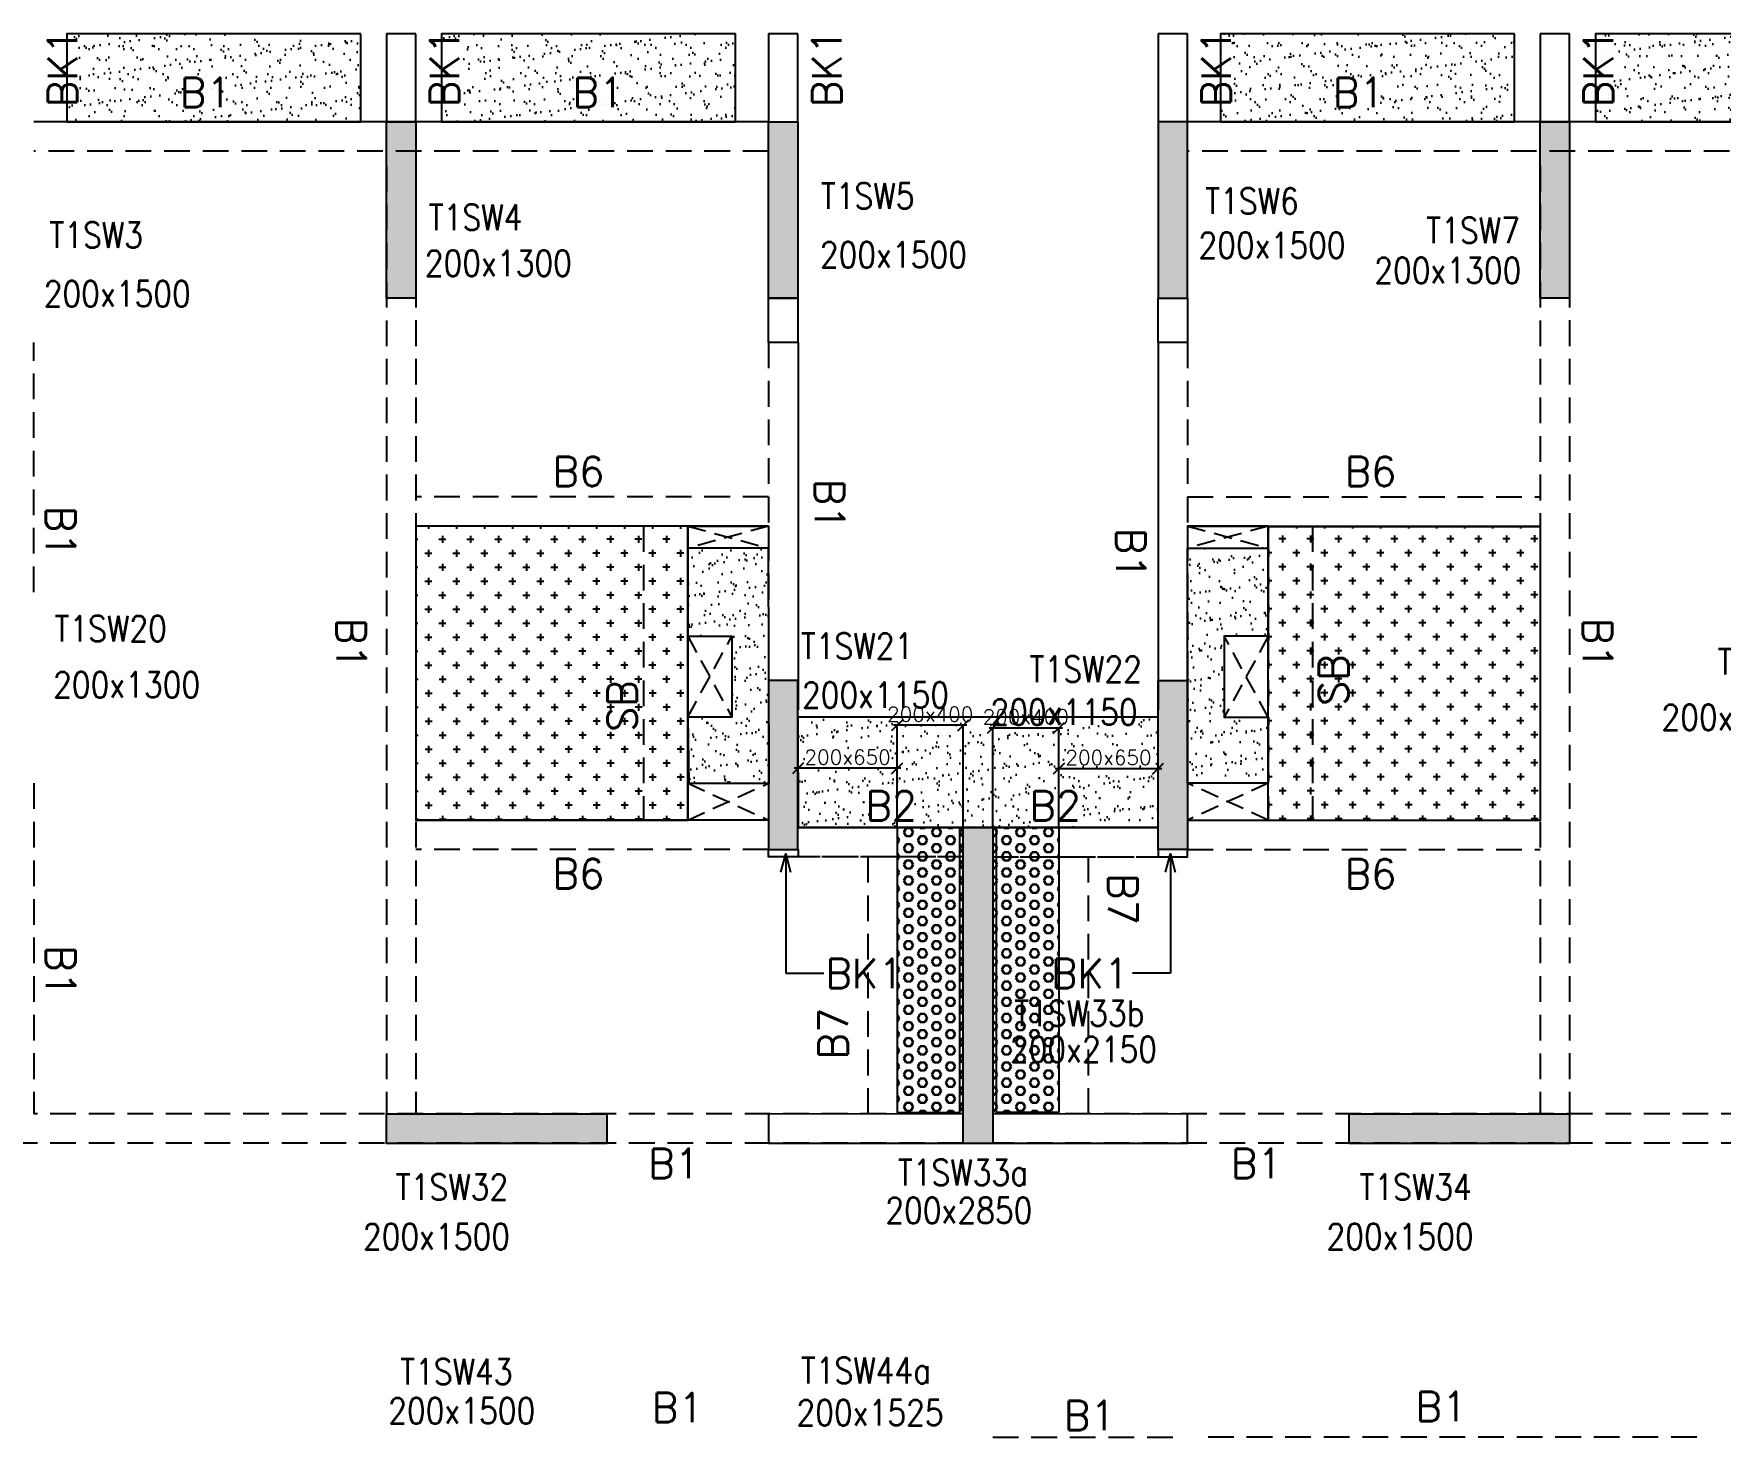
# Model space of a CAD drawing. Header units: millimetres. Extents: x 1078357 to 2594950, y -5122486 to -4636555.
# Drawn here: x 1934726 to 1946201, y -4662154 to -4652604 of the extents above; entities that cross this region are included whole.
import ezdxf

# ---------------------------------------------------------------- set-up
doc = ezdxf.new("R2010")
doc.units = ezdxf.units.MM
doc.header["$PDMODE"] = 35
for name, pattern in [('CONTINOUS', [0]), ('HIDDEN', [0.375, 0.25, -0.125]), ('New Retail block$0$CONTINOUS', [0])]:
    doc.linetypes.add(name, pattern=pattern)
doc.layers.get('0').update_dxf_attribs({"lineweight": 0})
doc.layers.get('Defpoints').update_dxf_attribs({"lineweight": 0})
for name, color, linetype, lineweight in [('A-_ANOTDIMA_D-', 6, 'Continuous', 13), ('COL. NO.', 30, 'Continuous', 25), ('COL. SIZE', 7, 'Continuous', 25), ('DIM', 9, 'Continuous', 25), ('HATCH', 8, 'Continuous', 30)]:
    doc.layers.add(name, color=color, linetype=linetype, lineweight=lineweight)
for name, color, linetype in [('B-200x325', 201, 'HIDDEN'), ('B-200x400', 44, 'HIDDEN'), ('DROP SLAB', 8, 'Continuous'), ('NON STR. RCC WALL', 6, 'Continuous'), ('S-BEAM', 3, 'HIDDEN'), ('S-BEAM NO.', 6, 'Continuous'), ('S-COLUMN', 1, 'Continuous'), ('S-CUTOUT', 8, 'HIDDEN'), ('S-SLAB-PROJECTION', 54, 'New Retail block$0$CONTINOUS'), ('SLAB FOLD', 8, 'Continuous')]:
    doc.layers.add(name, color=color, linetype=linetype)
doc.styles.add('Roman', font='romans')
doc.styles.add('ROMANS', font='romans.shx', dxfattribs={"width": 0.85})
doc.dimstyles.new('HARESH', dxfattribs={"dimtxt": 150, "dimasz": 75, "dimexe": 0, "dimexo": 0, "dimgap": 25, "dimtad": 1, "dimdec": 0, "dimdsep": 46, "dimtxsty": 'Roman', "dimblk": 'OBLIQUE', "dimcen": 225, "dimdle": 25, "dimclrd": 2, "dimclre": 2, "dimclrt": 7, "dimadec": 8, "dimazin": 1, "dimtfac": 1, "dimtdec": 0, "dimtmove": 0, "dimatfit": 0, "dimfxl": 1, "dimlwd": -1, "dimlwe": -1, "dimarcsym": 0})
pattern_1 = [(180, (1932026.365, -4471198.795), (-7e-15, -54.992613), [31.75, -63.5]), (300, (1932026.365, -4471198.795), (47.625, 27.496307), [31.75, -63.5]), (240, (1931994.615, -4471198.795), (47.625, -27.496307), [31.75, -63.5])]
pattern_2 = [(180.03079016, (-2432315.24, 14068521.8), (-95.1987999, -95.3011726), [47.625, -142.875]), (270.03079016, (-2432339.07, 14068545.6), (95.3011726, -95.1987999), [47.625, -142.875])]

# ---------------------------------------------------------------- blocks, each defined once
blk = doc.blocks.new('_Oblique')
at = {"color": 0, "linetype": 'ByBlock', "lineweight": -2}
blk.add_line((-0.5, -0.5), (0.5, 0.5), dxfattribs=at)
blk = doc.blocks.new('*D1335')
at = {"layer": 'Defpoints', "color": 0, "ltscale": 700, "transparency": 16777216}
for p in [(1940601, -4657309), (1940601, -4658004, 0), (1941051, -4658004, 0)]:
    blk.add_point(p, dxfattribs=at)
at = {"layer": 'DIM', "color": 2, "ltscale": 700, "transparency": 16777216}
for p, q in [((1941076, -4657309), (1940576, -4657309)), ((1940601, -4658004), (1940601, -4657309)), ((1941051, -4658004), (1941051, -4657309))]:
    blk.add_line(p, q, dxfattribs=at)
at = {"layer": 'DIM', "color": 2, "ltscale": 700, "transparency": 16777216, "xscale": 75, "yscale": 75, "zscale": 75, "rotation": 180}
blk.add_blockref('_Oblique', (1940601, -4657309), dxfattribs=at)
at = {"layer": 'DIM', "color": 2, "ltscale": 700, "transparency": 16777216, "xscale": 75, "yscale": 75, "zscale": 75}
blk.add_blockref('_Oblique', (1941051, -4657309), dxfattribs=at)
at = {"layer": 'DIM', "color": 7, "ltscale": 700, "transparency": 16777216, "insert": (1940826, -4657234), "char_height": 150, "attachment_point": 5, "style": 'Roman'}
blk.add_mtext('{\\H0.666667x;200x400}', dxfattribs=at)
blk = doc.blocks.new('*D1336')
at = {"layer": 'Defpoints', "color": 0, "ltscale": 700, "transparency": 16777216}
for p in [(1939926, -4657602), (1939926, -4658004, 0), (1940601, -4658004, 0)]:
    blk.add_point(p, dxfattribs=at)
at = {"layer": 'DIM', "color": 2, "ltscale": 700, "transparency": 16777216}
for p, q in [((1940626, -4657602), (1939901, -4657602)), ((1939926, -4658004), (1939926, -4657602)), ((1940601, -4658004), (1940601, -4657602))]:
    blk.add_line(p, q, dxfattribs=at)
at = {"layer": 'DIM', "color": 2, "ltscale": 700, "transparency": 16777216, "xscale": 75, "yscale": 75, "zscale": 75, "rotation": 180}
blk.add_blockref('_Oblique', (1939926, -4657602), dxfattribs=at)
at = {"layer": 'DIM', "color": 2, "ltscale": 700, "transparency": 16777216, "xscale": 75, "yscale": 75, "zscale": 75}
blk.add_blockref('_Oblique', (1940601, -4657602), dxfattribs=at)
at = {"layer": 'DIM', "color": 7, "ltscale": 700, "transparency": 16777216, "insert": (1940264, -4657527), "char_height": 150, "attachment_point": 5, "style": 'Roman'}
blk.add_mtext('{\\H0.666667x;200x650}', dxfattribs=at)
blk = doc.blocks.new('*D1337')
at = {"layer": 'Defpoints', "color": 0, "ltscale": 700, "transparency": 16777216}
for p in [(1941701, -4657327), (1941251, -4658004, 0), (1941701, -4658004, 0)]:
    blk.add_point(p, dxfattribs=at)
at = {"layer": 'DIM', "color": 2, "ltscale": 700, "transparency": 16777216}
for p, q in [((1941226, -4657327), (1941726, -4657327)), ((1941251, -4658004), (1941251, -4657327)), ((1941701, -4658004), (1941701, -4657327))]:
    blk.add_line(p, q, dxfattribs=at)
at = {"layer": 'DIM', "color": 2, "ltscale": 700, "transparency": 16777216, "xscale": 75, "yscale": 75, "zscale": 75, "rotation": 180}
blk.add_blockref('_Oblique', (1941251, -4657327), dxfattribs=at)
at = {"layer": 'DIM', "color": 2, "ltscale": 700, "transparency": 16777216, "xscale": 75, "yscale": 75, "zscale": 75}
blk.add_blockref('_Oblique', (1941701, -4657327), dxfattribs=at)
at = {"layer": 'DIM', "color": 7, "ltscale": 700, "transparency": 16777216, "insert": (1941476, -4657252), "char_height": 150, "attachment_point": 5, "style": 'Roman'}
blk.add_mtext('{\\H0.666667x;200x400}', dxfattribs=at)
blk = doc.blocks.new('*D1338')
at = {"layer": 'Defpoints', "color": 0, "ltscale": 700, "transparency": 16777216}
for p in [(1942376, -4657604), (1941701, -4658004, 0), (1942376, -4658004, 0)]:
    blk.add_point(p, dxfattribs=at)
at = {"layer": 'DIM', "color": 2, "ltscale": 700, "transparency": 16777216}
for p, q in [((1941676, -4657604), (1942401, -4657604)), ((1941701, -4658004), (1941701, -4657604)), ((1942376, -4658004), (1942376, -4657604))]:
    blk.add_line(p, q, dxfattribs=at)
at = {"layer": 'DIM', "color": 2, "ltscale": 700, "transparency": 16777216, "xscale": 75, "yscale": 75, "zscale": 75, "rotation": 180}
blk.add_blockref('_Oblique', (1941701, -4657604), dxfattribs=at)
at = {"layer": 'DIM', "color": 2, "ltscale": 700, "transparency": 16777216, "xscale": 75, "yscale": 75, "zscale": 75}
blk.add_blockref('_Oblique', (1942376, -4657604), dxfattribs=at)
at = {"layer": 'DIM', "color": 7, "ltscale": 700, "transparency": 16777216, "insert": (1942039, -4657529), "char_height": 150, "attachment_point": 5, "style": 'Roman'}
blk.add_mtext('{\\H0.666667x;200x650}', dxfattribs=at)
blk = doc.blocks.new('G$CD63B60BD')
at = {"layer": 'COL. NO.', "linetype": 'Continuous', "style": 'ROMANS', "width": 0.85}
for s, p in [('T1SW5', (10755, 15309, -320)), ('T1SW6', (13370, 15274, -320)), ('T1SW4', (8087, 15164, -320)), ('T1SW3', (5506, 15043, -320)), ('T1SW7', (14874, 15075, -320)), ('T1SW20', (5541, 12365, -320)), ('T1SW21', (10619, 12246, -320)), ('T1SW23', (16857, 12140, -320)), ('T1SW22', (12175, 12089, -320)), ('T1SW33b', (12071, 9747, -320)), ('T1SW33a', (11279, 8664, -320)), ('T1SW32', (7863, 8565, -320)), ('T1SW34', (14420, 8565, -320)), ('T1SW43', (7893, 7309, -320)), ('T1SW44a', (10619, 7317, 0))]:
    blk.add_text(s, height=175, dxfattribs=at).set_placement(p)
at = {"layer": 'COL. SIZE', "linetype": 'Continuous', "style": 'ROMANS', "width": 0.85}
for s, p in [('200x1500', (13325, 14973, -320)), ('200x1500', (10749, 14909, -320)), ('200x1300', (8061, 14851, -320)), ('200x1300', (14521, 14802, -320)), ('200x1500', (5468, 14643, -320)), ('200x1300', (5532, 11983, -320)), ('200x1150', (10627, 11913, -320)), ('200x1150', (11910, 11797, -320)), ('200x1300', (16475, 11761, -320)), ('200x2150', (12042, 9502, -320)), ('200x2850', (11194, 8406, -320)), ('200x1500', (7640, 8228, -320)), ('200x1500', (14196, 8228, -320)), ('200x1500', (7812, 7043, -320)), ('200x1525', (10590, 7030, -3))]:
    blk.add_text(s, height=175, dxfattribs=at).set_placement(p)

msp = doc.modelspace()

# ---------------------------------------------------------------- hatches: boundary and pattern name
at = {"layer": 'DROP SLAB'}
h = msp.add_hatch(dxfattribs=at)
h.set_pattern_fill('CROSS', color=8, scale=15, angle=179.96921)
h.set_pattern_definition(pattern_2)
h.paths.add_polyline_path([(1939176.2, -4655954), (1937326.2, -4655954), (1937326.2, -4657953.8), (1939176.2, -4657953.8)])
h = msp.add_hatch(dxfattribs=at)
h.set_pattern_fill('CROSS', color=8, scale=15, angle=0.03079)
h.set_pattern_definition(pattern_2)
h.paths.add_polyline_path([(1943126.2, -4655956.6), (1944976.2, -4655956.6), (1944976.2, -4657956.4), (1943126.2, -4657956.4)])
at = {"layer": 'HATCH'}
h = msp.add_hatch(dxfattribs=at)
h.set_pattern_fill('AR-SAND', color=8, scale=3, angle=179.97015)
h.set_pattern_definition([(37.4701541, (-903057.12, 9334366.43), (-4.7236114, 146.8264517), [0, -115.824, 0, -129.54, 0, -123.825]), (7.4701541, (-903057.12, 9334366.43), (134.9689868, 214.9772528), [0, -62.484, 0, -104.394, 0, -40.005]), (327.4701541, (-903150.84, 9334366.48), (237.2979035, 0.3075449), [0, -38.1, 0, -137.16, 0, -179.07]), (317.4701541, (-903150.84, 9334366.48), (229.1017424, 66.759465), [0, -19.05, 0, -89.916, 0, -102.87])])
h.paths.add_polyline_path([(1936951.4, -4652603.8), (1934951.4, -4652603.8), (1934951.4, -4653203.8), (1936951.4, -4653203.8)])
h = msp.add_hatch(dxfattribs=at)
h.set_pattern_fill('AR-SAND', color=8, scale=3, angle=179.97015)
h.set_pattern_definition([(37.4701541, (-905607.12, 9334366.43), (-4.7236114, 146.8264517), [0, -115.824, 0, -129.54, 0, -123.825]), (7.4701541, (-905607.12, 9334366.43), (134.9689868, 214.9772528), [0, -62.484, 0, -104.394, 0, -40.005]), (327.4701541, (-905700.84, 9334366.48), (237.2979035, 0.3075449), [0, -38.1, 0, -137.16, 0, -179.07]), (317.4701541, (-905700.84, 9334366.48), (229.1017424, 66.759465), [0, -19.05, 0, -89.916, 0, -102.87])])
h.paths.add_polyline_path([(1939501.4, -4652603.8), (1937501.4, -4652603.8), (1937501.4, -4653203.8), (1939501.4, -4653203.8)])
h = msp.add_hatch(dxfattribs=at)
h.set_pattern_fill('AR-SAND', color=8, scale=3, angle=179.97015)
h.set_pattern_definition([(37.4701541, (-910907.12, 9334366.43), (-4.7236114, 146.8264517), [0, -115.824, 0, -129.54, 0, -123.825]), (7.4701541, (-910907.12, 9334366.43), (134.9689868, 214.9772528), [0, -62.484, 0, -104.394, 0, -40.005]), (327.4701541, (-911000.84, 9334366.48), (237.2979035, 0.3075449), [0, -38.1, 0, -137.16, 0, -179.07]), (317.4701541, (-911000.84, 9334366.48), (229.1017424, 66.759465), [0, -19.05, 0, -89.916, 0, -102.87])])
h.paths.add_polyline_path([(1944801.4, -4652603.8), (1942801.4, -4652603.8), (1942801.4, -4653203.8), (1944801.4, -4653203.8)])
h = msp.add_hatch(dxfattribs=at)
h.set_pattern_fill('AR-SAND', color=8, scale=3, angle=179.97015)
h.set_pattern_definition([(37.4701541, (-913457.12, 9334366.43), (-4.7236114, 146.8264517), [0, -115.824, 0, -129.54, 0, -123.825]), (7.4701541, (-913457.12, 9334366.43), (134.9689868, 214.9772528), [0, -62.484, 0, -104.394, 0, -40.005]), (327.4701541, (-913550.84, 9334366.48), (237.2979035, 0.3075449), [0, -38.1, 0, -137.16, 0, -179.07]), (317.4701541, (-913550.84, 9334366.48), (229.1017424, 66.759465), [0, -19.05, 0, -89.916, 0, -102.87])])
h.paths.add_polyline_path([(1947351.4, -4652603.8), (1945351.4, -4652603.8), (1945351.4, -4653203.8), (1947351.4, -4653203.8)])
h = msp.add_hatch(dxfattribs=at)
h.set_pattern_fill('AR-SAND', color=8, scale=3, angle=0.02985)
h.set_pattern_definition([(37.47015413, (-3092321.78, 18702441.7), (-4.72361136, 146.8264517), [0, -115.824, 0, -129.54, 0, -123.825]), (7.4701541, (-3092321.78, 18702441.7), (134.9689868, 214.9772528), [0, -62.484, 0, -104.394, 0, -40.005]), (327.4701541, (-3092415.51, 18702441.75), (237.2979035, 0.3075449), [0, -38.1, 0, -137.16, 0, -179.07]), (317.4701541, (-3092415.5, 18702441.75), (229.1017424, 66.759465), [0, -19.05, 0, -89.916, 0, -102.87])])
h.paths.add_polyline_path([(1939726.2, -4656103.8), (1939176.2, -4656103.8), (1939176.2, -4656703.8), (1939476.3, -4656703.8), (1939476.3, -4657253.8), (1939176.2, -4657253.8), (1939183.7, -4657703.8), (1939729.9, -4657703.8)])
h = msp.add_hatch(dxfattribs=at)
h.set_pattern_fill('AR-SAND', color=8, scale=3, angle=179.97015)
h.set_pattern_definition([(37.47015413, (-3092306.78, 18702404.82), (-4.72361136, 146.8264517), [0, -115.824, 0, -129.54, 0, -123.825]), (7.4701541, (-3092306.78, 18702404.82), (134.9689868, 214.9772528), [0, -62.484, 0, -104.394, 0, -40.005]), (327.4701541, (-3092400.51, 18702404.87), (237.2979035, 0.3075449), [0, -38.1, 0, -137.16, 0, -179.07]), (317.4701541, (-3092400.5, 18702404.87), (229.1017424, 66.759465), [0, -19.05, 0, -89.916, 0, -102.87])])
h.paths.add_polyline_path([(1942576.2, -4656103.8), (1943126.2, -4656103.8), (1943126.2, -4656703.8), (1942826.2, -4656703.8), (1942826.2, -4657253.8), (1943126.2, -4657253.7), (1943126.2, -4657703.8), (1942576.2, -4657703.8)])
h = msp.add_hatch(dxfattribs=at)
h.set_pattern_fill('AR-SAND', color=8, scale=3, angle=179.97015)
h.set_pattern_definition([(37.4701541, (-2002831.74, 14018385.62), (-4.72361136, 146.8264517), [0, -115.824, 0, -129.54, 0, -123.825]), (7.4701541, (-2002831.74, 14018385.62), (134.9689868, 214.9772528), [0, -62.484, 0, -104.394, 0, -40.005]), (327.4701541, (-2002925.47, 14018385.67), (237.2979035, 0.3075449), [0, -38.1, 0, -137.16, 0, -179.07]), (317.4701541, (-2002925.47, 14018385.67), (229.1017424, 66.759465), [0, -19.05, 0, -89.916, 0, -102.87])])
h.paths.add_polyline_path([(1942376.2, -4657253.8), (1939926.2, -4657253.8), (1939926.5, -4658003.8), (1942376.5, -4658003.8)])
h = msp.add_hatch(dxfattribs=at)
h.set_pattern_fill('AR-SAND', color=8, scale=3, angle=179.97015)
h.set_pattern_definition([(37.4701541, (-2002831.83, 14018385.62), (-4.72361136, 146.8264517), [0, -115.824, 0, -129.54, 0, -123.825]), (7.4701541, (-2002831.83, 14018385.62), (134.9689868, 214.9772528), [0, -62.484, 0, -104.394, 0, -40.005]), (327.4701541, (-2002925.56, 14018385.67), (237.2979035, 0.3075449), [0, -38.1, 0, -137.16, 0, -179.07]), (317.4701541, (-2002925.56, 14018385.67), (229.1017424, 66.759465), [0, -19.05, 0, -89.916, 0, -102.87])])
h.paths.add_polyline_path([(1942376.4, -4657403.8), (1939926.4, -4657403.8), (1939926.4, -4658003.8), (1942376.4, -4658003.8)])
at = {"layer": 'HATCH', "ltscale": 1000}
h = msp.add_hatch(dxfattribs=at)
h.set_pattern_fill('HEX', color=8, scale=10, angle=180)
h.set_pattern_definition(pattern_1)
h.paths.add_polyline_path([(1941051.2, -4659943.2), (1940601.2, -4659943.2), (1940601.2, -4658003.8), (1941051.2, -4658003.8)])
h = msp.add_hatch(dxfattribs=at)
h.set_pattern_fill('HEX', color=8, scale=10, angle=180)
h.set_pattern_definition(pattern_1)
h.paths.add_polyline_path([(1941251.6, -4659943.2), (1941701.6, -4659943.2), (1941701.6, -4658003.8), (1941251.6, -4658003.8)])
at = {"layer": 'S-COLUMN', "lineweight": 25}
h = msp.add_hatch(color=1, dxfattribs=at)
h.dxf.hatch_style = 1
h.paths.add_polyline_path([(1937126.2, -4654403.9), (1937326.2, -4654403.9), (1937326.2, -4653203.8), (1937126.2, -4653203.8)])
at = {"layer": 'S-COLUMN', "lineweight": 25, "extrusion": (-1.00316e-06, 2.11765e-11, 1)}
h = msp.add_hatch(color=1, dxfattribs=at)
h.dxf.hatch_style = 1
h.paths.add_polyline_path([(1939726.2, -4653203.8), (1939926.2, -4653203.8), (1939926.2, -4654403.8), (1939726.2, -4654403.8)])
at = {"layer": 'S-COLUMN', "lineweight": 25, "extrusion": (1.00316e-06, 1.91639e-11, 1)}
h = msp.add_hatch(color=1, dxfattribs=at)
h.dxf.hatch_style = 1
h.paths.add_polyline_path([(1942576.2, -4653203.8), (1942376.2, -4653203.8), (1942376.2, -4654403.8), (1942576.2, -4654403.8)])
at = {"layer": 'S-COLUMN', "lineweight": 25}
h = msp.add_hatch(color=1, dxfattribs=at)
h.dxf.hatch_style = 1
h.paths.add_polyline_path([(1944976.2, -4654403.9), (1945176.2, -4654403.9), (1945176.2, -4653203.8), (1944976.2, -4653203.8)])
at = {"layer": 'S-COLUMN', "lineweight": 25, "extrusion": (-1.00316e-06, 2.11765e-11, 1)}
h = msp.add_hatch(color=1, dxfattribs=at)
h.dxf.hatch_style = 1
h.paths.add_polyline_path([(1939726.2, -4658153.8), (1939926.2, -4658153.8), (1939926.2, -4657003.8), (1939726.2, -4657003.8)])
at = {"layer": 'S-COLUMN', "lineweight": 25, "extrusion": (1.00316e-06, 1.91639e-11, 1)}
h = msp.add_hatch(color=1, dxfattribs=at)
h.dxf.hatch_style = 1
h.paths.add_polyline_path([(1942576.2, -4658153.8), (1942376.2, -4658153.8), (1942376.2, -4657003.8), (1942576.2, -4657003.8)])
at = {"layer": 'S-COLUMN', "lineweight": 25}
h = msp.add_hatch(color=1, dxfattribs=at)
h.dxf.hatch_style = 1
h.paths.add_polyline_path([(1941051.2, -4658003.8), (1941251.2, -4658003.8), (1941251.2, -4660153.8), (1941051.2, -4660153.8)])
h = msp.add_hatch(color=1, dxfattribs=at)
h.dxf.hatch_style = 1
h.paths.add_polyline_path([(1937126.2, -4659953.8), (1938626.2, -4659953.8), (1938626.2, -4660153.8), (1937126.2, -4660153.8)])
h = msp.add_hatch(color=1, dxfattribs=at)
h.dxf.hatch_style = 1
h.paths.add_polyline_path([(1943676.2, -4659953.8), (1945176.2, -4659953.8), (1945176.2, -4660153.8), (1943676.2, -4660153.8)])

# ---------------------------------------------------------------- linework, layer by layer
at = {"layer": 'B-200x400', "linetype": 'Continuous', "ltscale": 500}
for p, q in [((1941051.2, -4658003.8, 0), (1940601.1, -4658003.8, 0)), ((1941701.3, -4658003.8, 0), (1941251.2, -4658003.8, 0))]:
    msp.add_line(p, q, dxfattribs=at)
at = {"layer": 'B-200x400', "linetype": 'HIDDEN', "ltscale": 500}
for p, q in [((1941051.2, -4658203.8, 0), (1940601.1, -4658203.8, 0)), ((1941251.2, -4658203.8, 0), (1941701.3, -4658203.8, 0))]:
    msp.add_line(p, q, dxfattribs=at)
at = {"layer": 'DROP SLAB', "color": 3, "linetype": 'CONTINOUS', "ltscale": 500, "elevation": 0}
for points in [[(1939176.2, -4655954), (1937326.2, -4655954), (1937326.2, -4657953.8), (1939176.2, -4657953.8)], [(1939176.2, -4655954), (1939726.2, -4655954), (1939726.2, -4656103.8), (1939176.2, -4656103.8)], [(1943126.2, -4655954), (1942576.2, -4655954), (1942576.2, -4656103.8), (1943126.2, -4656103.8)], [(1943126.2, -4655956.6), (1944976.2, -4655956.6), (1944976.2, -4657956.4), (1943126.2, -4657956.4)], [(1939176.3, -4656703.8), (1939476.3, -4656703.8), (1939476.3, -4657253.8), (1939176.3, -4657253.8)], [(1943126.2, -4656703.8), (1942826.2, -4656703.8), (1942826.2, -4657253.8), (1943126.2, -4657253.8)], [(1939176.2, -4657703.8), (1939726.1, -4657703.8), (1939726.1, -4657953.8), (1939176.2, -4657953.8)], [(1943126.2, -4657703.8), (1942576.4, -4657703.8), (1942576.4, -4657953.8), (1943126.2, -4657953.8)]]:
    msp.add_lwpolyline(points, close=True, dxfattribs=at)
at = {"layer": 'NON STR. RCC WALL', "elevation": 0}
for points in [[(1939926.2, -4654403.8), (1939926.2, -4654703.8), (1939726.3, -4654703.8), (1939726.3, -4654403.8)], [(1942576.1, -4654403.8), (1942576.1, -4654703.8), (1942376.2, -4654703.8), (1942376.2, -4654403.8)], [(1941051.2, -4659954.3), (1939726.2, -4659954), (1939726.2, -4660153.5), (1941051.2, -4660153.7)], [(1942576.2, -4659954.3), (1941251.2, -4659954), (1941251.2, -4660153.5), (1942576.2, -4660153.7)]]:
    msp.add_lwpolyline(points, close=True, dxfattribs=at)
at = {"layer": 'S-BEAM', "linetype": 'CONTINOUS', "ltscale": 700}
for p, q in [((1937326.2, -4652603.8, 0), (1937126.2, -4652603.8, 0)), ((1937126.2, -4652603.8, 0), (1937126.2, -4653203.8)), ((1937326.2, -4653203.8), (1937326.2, -4652603.8, 0)), ((1939926.2, -4652603.7), (1939726.2, -4652603.7)), ((1939726.2, -4652603.7), (1939726.2, -4653203.7, 0)), ((1939926.2, -4653203.7, 0), (1939926.2, -4652603.7)), ((1942576.2, -4652603.8, 0), (1942376.2, -4652603.8, 0)), ((1942376.2, -4652603.8, 0), (1942376.2, -4653203.8)), ((1942576.2, -4653203.8), (1942576.2, -4652603.8, 0)), ((1945176.2, -4652603.8, 0), (1944976.2, -4652603.8, 0)), ((1944976.2, -4652603.8, 0), (1944976.2, -4653203.8)), ((1945176.2, -4653203.8), (1945176.2, -4652603.8, 0)), ((1939726.4, -4653203.8, 0), (1934726.4, -4653203.8, 0)), ((1947576.4, -4653203.8, 0), (1942576.4, -4653203.8, 0)), ((1939926.4, -4654703.8, 0), (1939926.4, -4657203.8, 0)), ((1942376.4, -4654703.8, 0), (1942376.4, -4657203.8, 0)), ((1940601.1, -4658003.8, 0), (1939926.2, -4658003.8, 0)), ((1942376.4, -4658003.8, 0), (1939926.4, -4658003.8, 0)), ((1942376.2, -4658003.8, 0), (1941701.3, -4658003.8, 0))]:
    msp.add_line(p, q, dxfattribs=at)
at = {"layer": 'S-BEAM', "linetype": 'HIDDEN', "ltscale": 700}
for p, q in [((1939726.4, -4653403.8, 0), (1934726.4, -4653403.8, 0)), ((1947576.4, -4653403.8, 0), (1942576.4, -4653403.8, 0)), ((1937126.4, -4653503.9, 0), (1937126.4, -4659953.7, 0)), ((1937326.4, -4653503.8, 0), (1937326.4, -4659953.7, 0)), ((1944976.4, -4653503.9, 0), (1944976.4, -4659953.7, 0)), ((1945176.4, -4653503.8, 0), (1945176.4, -4659953.7, 0)), ((1934726.4, -4656403.8, 0), (1934726.4, -4654703.8, 0)), ((1939726.4, -4654703.8, 0), (1939726.4, -4657203.8, 0)), ((1942576.4, -4654703.8, 0), (1942576.4, -4657203.8, 0)), ((1938876.2, -4655954, 0), (1938876.2, -4657953.8, 0)), ((1943126.1, -4655954, 0), (1943126.1, -4657953.8, 0)), ((1943426.1, -4655954, 0), (1943426.1, -4657953.8, 0)), ((1934726.4, -4657703.8, 0), (1934726.4, -4659953.7, 0)), ((1940601.1, -4658203.8, 0), (1939926.2, -4658203.8, 0)), ((1941051.4, -4658203.8, 0), (1939926.4, -4658203.8, 0)), ((1941251.4, -4658203.8, 0), (1942376.4, -4658203.8, 0)), ((1941701.3, -4658203.8, 0), (1942376.2, -4658203.8, 0)), ((1941051.2, -4659953.7, 0), (1934726.4, -4659953.7, 0)), ((1953469.8, -4659953.7, 0), (1941251.2, -4659953.7, 0)), ((1941051.2, -4660153.7, 0), (1932176.4, -4660153.7, 0)), ((1953469.8, -4660153.7, 0), (1941251.2, -4660153.7, 0)), ((1941251.3, -4662153.7, 0), (1942501.4, -4662153.7, 0)), ((1946041.4, -4662153.7, 0), (1942701.4, -4662153.7, 0))]:
    msp.add_line(p, q, dxfattribs=at)
at = {"layer": 'S-BEAM', "ltscale": 700}
for p, q in [((1939726.2, -4655754, 0), (1937326.2, -4655754, 0)), ((1942576.2, -4655754, 0), (1944976.1, -4655754, 0)), ((1939726.1, -4658153.8, 0), (1937326.2, -4658153.8, 0)), ((1942576.3, -4658153.8, 0), (1944976.1, -4658153.8, 0)), ((1940401.1, -4658203.8, 0), (1940401.1, -4659953.8)), ((1941901.3, -4658203.8, 0), (1941901.3, -4659953.8))]:
    msp.add_line(p, q, dxfattribs=at)
at = {"layer": 'S-BEAM', "linetype": 'Continuous', "ltscale": 700}
for p, q in [((1939726.2, -4655954, 0), (1937326.2, -4655954, 0)), ((1942576.2, -4655954, 0), (1944976.1, -4655954, 0)), ((1939726.1, -4657953.8, 0), (1937326.2, -4657953.8, 0)), ((1942576.3, -4657953.8, 0), (1944976.1, -4657953.8, 0)), ((1940601.1, -4658203.8, 0), (1940601.1, -4659943.2, 0)), ((1941701.3, -4658203.8, 0), (1941701.3, -4659943.2, 0))]:
    msp.add_line(p, q, dxfattribs=at)
at = {"layer": 'S-BEAM', "linetype": 'ByBlock', "ltscale": 700}
msp.add_line((1939176.2, -4655954, 0), (1939176.2, -4657953.8, 0), dxfattribs=at)
at = {"layer": 'S-BEAM', "linetype": 'Continuous', "ltscale": 700, "elevation": 0}
for points in [[(1939726.4, -4658153.8), (1939926.4, -4658153.8), (1939926.4, -4658204), (1939726.4, -4658204)], [(1942576.5, -4658153.8), (1942376.5, -4658153.8), (1942376.5, -4658204), (1942576.5, -4658204)]]:
    msp.add_lwpolyline(points, close=True, dxfattribs=at)
at = {"layer": 'S-COLUMN', "color": 1, "lineweight": 25, "elevation": 0}
for points in [[(1937126.2, -4653203.8), (1937326.2, -4653203.8), (1937326.2, -4654403.9), (1937126.2, -4654403.9)], [(1944976.2, -4653203.8), (1945176.2, -4653203.8), (1945176.2, -4654403.9), (1944976.2, -4654403.9)], [(1941051.2, -4658003.8), (1941251.2, -4658003.8), (1941251.2, -4660153.8), (1941051.2, -4660153.8)], [(1937126.2, -4659953.8), (1938626.2, -4659953.8), (1938626.2, -4660153.8), (1937126.2, -4660153.8)], [(1943676.2, -4659953.8), (1945176.2, -4659953.8), (1945176.2, -4660153.8), (1943676.2, -4660153.8)]]:
    msp.add_lwpolyline(points, close=True, dxfattribs=at)
at = {"layer": 'S-COLUMN', "color": 1, "lineweight": 25, "extrusion": (-1.00316e-06, 2.11765e-11, 1), "elevation": -1.9}
for points in [[(1939726.2, -4653203.8), (1939926.2, -4653203.8), (1939926.2, -4654403.8), (1939726.2, -4654403.8)], [(1939726.2, -4658153.8), (1939926.2, -4658153.8), (1939926.2, -4657003.8), (1939726.2, -4657003.8)]]:
    msp.add_lwpolyline(points, close=True, dxfattribs=at)
at = {"layer": 'S-COLUMN', "color": 1, "lineweight": 25, "extrusion": (1.00316e-06, 1.91639e-11, 1), "elevation": 1.9}
for points in [[(1942576.2, -4653203.8), (1942376.2, -4653203.8), (1942376.2, -4654403.8), (1942576.2, -4654403.8)], [(1942576.2, -4658153.8), (1942376.2, -4658153.8), (1942376.2, -4657003.8), (1942576.2, -4657003.8)]]:
    msp.add_lwpolyline(points, close=True, dxfattribs=at)
at = {"layer": 'S-CUTOUT', "ltscale": 500}
for p, q in [((1939176.2, -4655954, 0), (1939726.2, -4656103.8, 0)), ((1939726.2, -4655954, 0), (1939176.2, -4656103.8)), ((1942576.2, -4655953.8), (1943126.2, -4656103.8, 0)), ((1943125.4, -4655954, 0), (1942576.2, -4656103.8, 0)), ((1939176.2, -4656703.8), (1939476.3, -4657253.8)), ((1939176.2, -4657253.8), (1939476.3, -4656703.8)), ((1943126.2, -4656703.8), (1942826.2, -4657253.8)), ((1943126.2, -4657253.8), (1942826.2, -4656703.8)), ((1939176.2, -4657703.8), (1939726.1, -4657953.8, 0)), ((1939176.2, -4657953.8, 0), (1939726.2, -4657703.8)), ((1943126.2, -4657953.8, 0), (1942576.2, -4657703.8)), ((1943126.2, -4657703.8), (1942576.4, -4657953.8, 0))]:
    msp.add_line(p, q, dxfattribs=at)
at = {"layer": 'S-SLAB-PROJECTION', "elevation": 0}
for points in [[(1936951.4, -4652603.8), (1934951.4, -4652603.8), (1934951.4, -4653203.8), (1936951.4, -4653203.8)], [(1939501.4, -4652603.8), (1937501.4, -4652603.8), (1937501.4, -4653203.8), (1939501.4, -4653203.8)], [(1944801.4, -4652603.8), (1942801.4, -4652603.8), (1942801.4, -4653203.8), (1944801.4, -4653203.8)], [(1947351.4, -4652603.8), (1945351.4, -4652603.8), (1945351.4, -4653203.8), (1947351.4, -4653203.8)], [(1942376.2, -4657253.8), (1939926.2, -4657253.8), (1939926.5, -4658003.8), (1942376.5, -4658003.8)]]:
    msp.add_lwpolyline(points, close=True, dxfattribs=at)
at = {"layer": 'SLAB FOLD', "color": 8, "ltscale": 1000, "elevation": 0}
for points in [[(1939726.2, -4656103.8), (1939176.2, -4656103.8), (1939176.2, -4656703.8), (1939476.3, -4656703.8), (1939476.3, -4657253.8), (1939176.2, -4657253.8), (1939183.7, -4657703.8), (1939729.9, -4657703.8), (1939726.2, -4656103.8)], [(1942576.2, -4656103.8), (1943126.2, -4656103.8), (1943126.2, -4656703.8), (1942826.2, -4656703.8), (1942826.2, -4657253.8), (1943126.2, -4657253.7), (1943126.2, -4657703.8), (1942576.2, -4657703.8), (1942576.2, -4656103.8)]]:
    msp.add_lwpolyline(points, dxfattribs=at)
for points in [[(1940601.1, -4659943.2), (1941026.4, -4659943.2), (1941026.4, -4658003.8), (1940601.1, -4658003.8)], [(1941701.4, -4659943.2), (1941276, -4659943.2), (1941276, -4658003.8), (1941701.4, -4658003.8)]]:
    msp.add_lwpolyline(points, close=True, dxfattribs=at)

# ---------------------------------------------------------------- block references
at = {"layer": 'A-_ANOTDIMA_D-', "color": 2, "ltscale": 700}
msp.add_blockref('G$CD63B60BD', (1929326.2, -4669103.8, 0), dxfattribs=at)

# ---------------------------------------------------------------- texts
at = {"layer": 'B-200x325', "linetype": 'Continuous', "ltscale": 700, "style": 'ROMANS'}
for rotation, p in [(0.00094, (1938256.7, -4655681.9, -2.7)), (359.99866, (1943645.7, -4655681.9, -2.7)), (0.00094, (1938256.7, -4658419, -2.7)), (359.99866, (1943645.7, -4658419.1, -2.7))]:
    msp.add_text('B6', height=200, rotation=rotation, dxfattribs=at).set_placement(p)
at = {"layer": 'S-BEAM NO.', "linetype": 'CONTINOUS', "ltscale": 700, "style": 'ROMANS'}
for p in [(1935021.9, -4653103.4, 50), (1937621.9, -4653103.4, 50), (1940221.9, -4653103.4, 50), (1942871.9, -4653103.4, 50), (1945471.9, -4653103.4, 50)]:
    msp.add_text('BK1', height=200, rotation=90, dxfattribs=at).set_placement(p)
at = {"layer": 'S-BEAM NO.', "linetype": 'HIDDEN', "ltscale": 500, "style": 'ROMANS'}
for rotation, p in [(359.99906, (1935720.1, -4653103.4, -2.7)), (359.99906, (1938390.9, -4653103.4, -2.7)), (359.99906, (1943565.9, -4653103.4, -2.7)), (269.99906, (1940040.8, -4655631.3, -2.7)), (269.99906, (1934809.6, -4655815.7, -2.7)), (269.99906, (1942090.4, -4655966, -2.7)), (269.99906, (1936786, -4656578.8, -2.7)), (269.99906, (1945266.9, -4656578.8, -2.7)), (269.99906, (1934809.6, -4658805.7, -2.7)), (359.99906, (1938907.7, -4660391.1, -2.7)), (359.99906, (1942870.1, -4660391.1, -2.7)), (359.99906, (1938931.3, -4662051.9, -2.7)), (359.99906, (1941734.3, -4662105.4, -2.7)), (359.99906, (1944127.5, -4662044.1, -2.7))]:
    msp.add_text('B1', height=200, rotation=rotation, dxfattribs=at).set_placement(p)
at = {"layer": 'S-BEAM NO.', "linetype": 'Continuous', "ltscale": 700, "style": 'ROMANS'}
for s, rotation, p in [('SB', 90.00094, (1943670.8, -4657178.1, -2.7)), ('SB', 90.00094, (1938830.8, -4657354.4, -2.7)), ('B7', 269.99866, (1942036.1, -4658315.9, -2.7)), ('BK1', 359.99906, (1940112.5, -4659097.8, -2.7)), ('BK1', 0.00094, (1941647.6, -4659097.8, -2.7)), ('B7', 90.00094, (1940266.2, -4659583.4, -2.7))]:
    msp.add_text(s, height=200, rotation=rotation, dxfattribs=at).set_placement(p)
at = {"layer": 'S-BEAM NO.', "linetype": 'Continuous', "ltscale": 500, "style": 'ROMANS'}
for p in [(1940384.5, -4657956.7, -2.7), (1941500.7, -4657956.7, -2.7)]:
    msp.add_text('B2', height=200, dxfattribs=at).set_placement(p)

# ---------------------------------------------------------------- dimensions: what is measured, and where the dimension line sits
at = {"layer": 'DIM', "ltscale": 700}
for base, p1, p2, picture, middle in [((1940601.1, -4657308.8, 0), (1941051.2, -4658003.8, 0), (1940601.1, -4658003.8, 0), '*D1335', (1940826.1, -4657308.8, 0)), ((1941701.3, -4657327.1, 0), (1941251.2, -4658003.8, 0), (1941701.3, -4658003.8, 0), '*D1337', (1941476.3, -4657327.1, 0))]:
    dim = msp.add_linear_dim(base=base, p1=p1, p2=p2, text='{\\H0.666667x;200x400}', dimstyle='HARESH', override={"dimtxsty": 'Roman'}, dxfattribs=at)
    dim.commit()
    dim.dimension.update_dxf_attribs({"geometry": picture, "text_midpoint": middle, "dimtype": 160})
for base, p1, p2, picture, middle in [((1939926.4, -4657601.7, 0), (1940601.1, -4658003.8, 0), (1939926.4, -4658003.8, 0), '*D1336', (1940263.7, -4657526.7, 0)), ((1942376.2, -4657603.7, 0), (1941701.3, -4658003.8, 0), (1942376.2, -4658003.8, 0), '*D1338', (1942038.8, -4657528.7, 0))]:
    dim = msp.add_linear_dim(base=base, p1=p1, p2=p2, text='{\\H0.666667x;200x650}', dimstyle='HARESH', override={"dimtxsty": 'Roman', "dimtmove": 1}, dxfattribs=at)
    dim.commit()
    dim.dimension.update_dxf_attribs({"geometry": picture, "text_midpoint": middle})

# ---------------------------------------------------------------- leaders
at = {"layer": 'S-BEAM NO.', "linetype": 'Continuous', "ltscale": 700}
for points in [[(1939842.9, -4658184.1, 0), (1939842.9, -4658995.5, 0), (1940101.7, -4658995.5, 0)], [(1942460, -4658184.1, 0), (1942460, -4658995.5, 0), (1942201.2, -4658995.5, 0)]]:
    msp.add_leader(points, dimstyle='HARESH', override={"dimasz": 125, "dimgap": 25, "dimtad": 0, "dimldrblk": 'Open30'}, dxfattribs=at)

doc.saveas('drawing.dxf')
